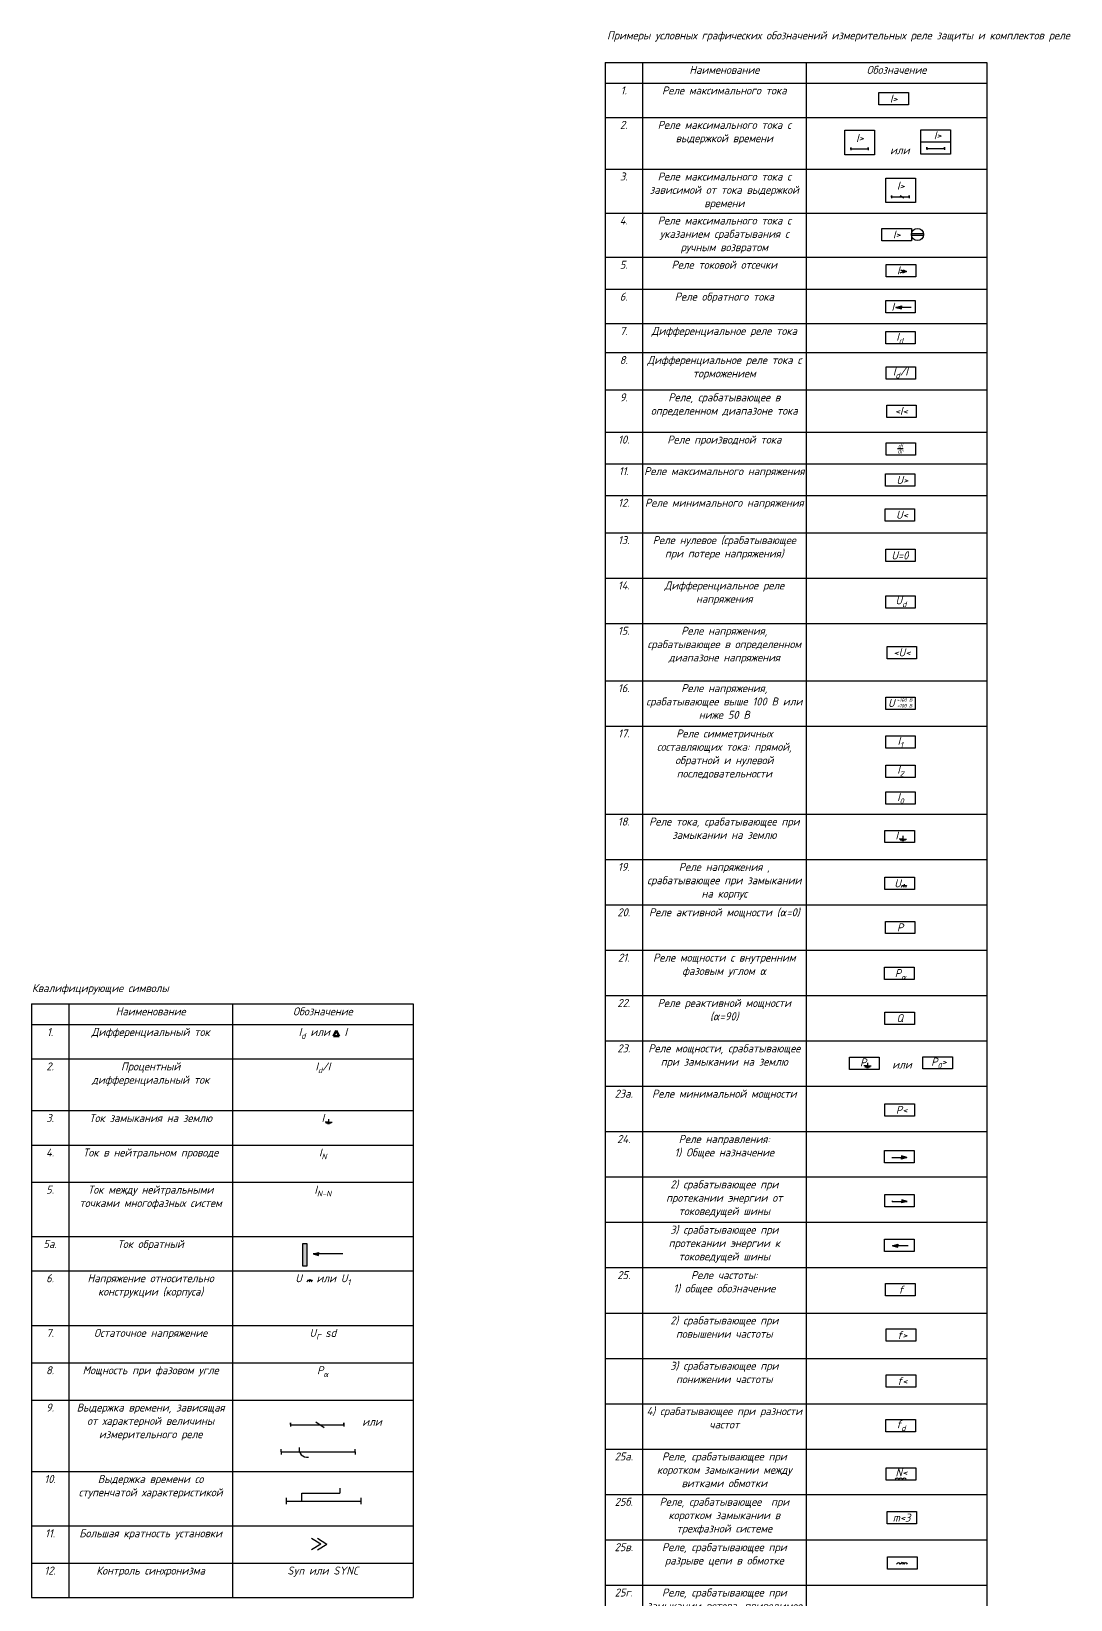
# Model space of a CAD drawing. Header units: millimetres. Extents: x 59715 to 60169, y 87352 to 88531.
# Drawn here: x 59715 to 60169, y 87845 to 88531 of the extents above; entities that cross this region are included whole.
import ezdxf

# ---------------------------------------------------------------- set-up
doc = ezdxf.new("R2010")
doc.units = ezdxf.units.MM
doc.layers.add('220 кВ', color=2, linetype='Continuous', lineweight=30)
doc.layers.add('Основные линии', color=1, linetype='Continuous', lineweight=50)
doc.styles.add('стиль 1.5 ГОСТ', font='', dxfattribs={"oblique": 15, "height": 1.5})
doc.styles.add('стиль 3.5 ГОСТ', font='', dxfattribs={"oblique": 15, "height": 3.5})
doc.styles.get('стиль 1.5 ГОСТ').set_extended_font_data('GOST type B')
doc.styles.get('стиль 3.5 ГОСТ').set_extended_font_data('GOST type B')

# ---------------------------------------------------------------- blocks, each defined once
blk = doc.blocks.new('*T15')
at = {"layer": 'Основные линии', "color": 0, "linetype": 'ByBlock', "lineweight": -2, "ltscale": 100}
for p, q in [((0, 0), (167, 0)), ((0, 0), (0, -259.56)), ((16.34, 0), (16.34, -259.56)), ((88, 0), (88, -259.56)), ((167, 0), (167, -259.56)), ((0, -9), (167, -9)), ((0, -24.07), (167, -24.07)), ((0, -46.64), (167, -46.64)), ((0, -61.72), (167, -61.72)), ((0, -77.96), (167, -77.96)), ((0, -101.71), (167, -101.71)), ((0, -116.71), (167, -116.71)), ((0, -140.6), (167, -140.6)), ((0, -156.93), (167, -156.93)), ((0, -173.25), (167, -173.25)), ((0, -204.49), (167, -204.49)), ((0, -228.24), (167, -228.24)), ((0, -244.56), (167, -244.56)), ((0, -259.56), (167, -259.56))]:
    blk.add_line(p, q, dxfattribs=at)
at = {"layer": 'Основные линии', "color": 0, "ltscale": 100, "char_height": 3.5, "attachment_point": 2, "style": 'стиль 3.5 ГОСТ'}
for s, insert, width in [('Наименование ', (52.17, -1.5), 68.6619), ('{\\C256;Обозначение}', (127.5, -1.5), 75.9971), ('{\\C256;1.}', (8.17, -10.5), 13.3372), ('{\\C256;Дифференциальный ток}', (52.17, -10.5), 68.6619), ('\\A1;{\\C256;I{\\H0.70x;\\S^ d;} или   }I', (127.5, -10.5), 75.9971), ('2.', (8.17, -25.57), 13.3372), ('{\\C256;Процентный дифференциальный ток}', (52.17, -25.57), 68.6619), ('\\A1;{\\C256;I{\\H0.70x;\\S^ d;}/}I', (127.5, -25.57), 75.9971), ('3.', (8.17, -48.14), 13.3372), ('{\\C256;Ток замыкания на землю}', (52.17, -48.14), 68.6619), ('I', (127.5, -48.14), 75.9971), ('{\\C256;4.}', (8.17, -63.22), 13.3372), ('{\\C256;Ток в нейтральном проводе}', (52.17, -63.22), 68.6619), ('\\A1;I{\\H0.70x;\\S^ N;}', (127.5, -63.22), 75.9971), ('{\\C256;5.}', (8.17, -79.46), 13.3372), ('{\\C256;Ток между нейтральными точками многофазных систем}', (52.17, -79.46), 68.6619), ('\\A1;I{\\H0.70x;\\S^ N-N;}', (127.5, -79.46), 75.9971), ('{\\C256;5а.}', (8.17, -103.21), 13.3372), ('{\\C256;Ток обратный }', (52.17, -103.21), 68.6619), ('{\\C256;6.}', (8.17, -118.21), 13.3372), ('{\\C256;Напряжение относительно конструкции (корпуса)}', (52.17, -118.21), 68.6619), ('\\A1;U   или U{\\H0.70x;\\S^ 1;}', (127.5, -118.21), 75.9971), ('{\\C256;7.}', (8.17, -142.1), 13.3372), ('{\\C256;Остаточное напряжение}', (52.17, -142.1), 68.6619), ('\\A1;U{\\H0.70x;\\S^ Г;} sd', (127.5, -142.1), 75.9971), ('{\\C256;8.}', (8.17, -158.43), 13.3372), ('{\\C256;Мощность при фазовом угл}е', (52.17, -158.43), 68.6619), ('\\A1;P{\\H0.70x;\\S^ α;}', (127.5, -158.43), 75.9971), ('{\\C256;9.}', (8.17, -174.75), 13.3372), ('{\\C256;Выдержка времени, зависящая от характерной величины измерительного реле}', (52.17, -174.75), 68.6619), ('{\\C256;10.}', (8.17, -205.99), 13.3372), ('{\\C256;Выдержка времени со ступенчатой характеристикой}', (52.17, -205.99), 68.6619), ('{\\C256;11.}', (8.17, -229.74), 13.3372), ('{\\C256;Большая кратность установки}', (52.17, -229.74), 68.6619), ('{\\C256;12.}', (8.17, -246.06), 13.3372), ('{\\C256;Контроль синхронизма}', (52.17, -246.06), 68.6619), ('Syn или SYNC', (127.5, -246.06), 75.9971)]:
    blk.add_mtext(s, dxfattribs=dict(at, insert=insert, width=width))
blk = doc.blocks.new('треугольник')
at = {"layer": 'Основные линии', "ltscale": 100}
for p, q in [((1.2, 2.39), (0, 0)), ((0, 0), (2.52, 0)), ((2.52, 0), (1.2, 2.39))]:
    blk.add_line(p, q, dxfattribs=at)
blk = doc.blocks.new('т')
at = {"ltscale": 100, "transparency": 33554687}
for p, q in [((0, 0), (2.39, 0.68)), ((0, 0), (2.39, -0.68)), ((2.39, 0.68), (2.39, 0)), ((2.39, -0.68), (2.39, 0))]:
    blk.add_line(p, q, dxfattribs=at)
blk = doc.blocks.new('1')
at = {"ltscale": 100, "transparency": 33554687}
for p in [(-4.08, 2.53), (-4.08, -2.53)]:
    blk.add_line(p, (0, 0), dxfattribs=at)
blk = doc.blocks.new('Большая кратность установки')
at = {"ltscale": 100, "transparency": 33554687}
for p in [(-2.53, 0.07), (0, 0)]:
    blk.add_blockref('1', p, dxfattribs=at)
blk = doc.blocks.new('Выдержка времени зависящая от характерной величины измерительного реле')
at = {"ltscale": 100, "transparency": 33554687}
for p, q in [((23.21, 6.94), (23.21, 4.76)), ((0, 1.36), (0, 2.72)), ((0, 1.36), (0, 2.72)), ((0, 1.36), (0, 2.72)), ((0, 1.36), (32.58, 1.36)), ((0, 0), (0, 1.36)), ((6.61, 1.36), (6.61, 4.84)), ((6.61, 4.84), (23.21, 4.84)), ((32.58, 1.37), (32.58, 2.73)), ((32.58, 1.37), (32.58, 2.73)), ((32.58, 0.01), (32.58, 1.36))]:
    blk.add_line(p, q, dxfattribs=at)
blk = doc.blocks.new('*T29')
at = {"layer": 'Основные линии', "color": 0, "linetype": 'ByBlock', "lineweight": -2, "ltscale": 100}
for p, q in [((0, 0), (167, 0)), ((0, 0), (0, -1165.19)), ((16.34, 0), (16.34, -1165.19)), ((88, 0), (88, -1165.19)), ((167, 0), (167, -1165.19)), ((0, -9), (167, -9)), ((0, -24.07), (167, -24.07)), ((0, -46.64), (167, -46.64)), ((0, -65.89), (167, -65.89)), ((0, -85.22), (167, -85.22)), ((0, -99.17), (167, -99.17)), ((0, -114.17), (167, -114.17)), ((0, -126.89), (167, -126.89)), ((0, -143.21), (167, -143.21)), ((0, -161.69), (167, -161.69)), ((0, -175.49), (167, -175.49)), ((0, -189.32), (167, -189.32)), ((0, -205.64), (167, -205.64)), ((0, -225.47), (167, -225.47)), ((0, -245.3), (167, -245.3)), ((0, -270.38), (167, -270.38)), ((0, -290.21), (167, -290.21)), ((0, -328.73), (167, -328.73)), ((0, -348.57), (167, -348.57)), ((0, -368.4), (167, -368.4)), ((0, -388.23), (167, -388.23)), ((0, -408.06), (167, -408.06)), ((0, -427.9), (167, -427.9)), ((0, -447.73), (167, -447.73)), ((0, -467.56), (167, -467.56)), ((0, -487.39), (167, -487.39)), ((0, -507.22), (167, -507.22)), ((0, -527.06), (167, -527.06)), ((0, -546.89), (167, -546.89)), ((0, -566.72), (167, -566.72)), ((0, -586.55), (167, -586.55)), ((0, -606.39), (167, -606.39)), ((0, -626.22), (167, -626.22)), ((0, -646.05), (167, -646.05)), ((0, -665.88), (167, -665.88)), ((0, -685.71), (167, -685.71)), ((0, -705.55), (167, -705.55)), ((0, -725.38), (167, -725.38)), ((0, -745.21), (167, -745.21)), ((0, -765.04), (167, -765.04)), ((0, -784.88), (167, -784.88)), ((0, -815.28), (167, -815.28)), ((0, -835.11), (167, -835.11)), ((0, -866.7), (167, -866.7)), ((0, -910.32), (167, -910.32)), ((0, -953.69), (167, -953.69)), ((0, -1008.33), (167, -1008.33)), ((0, -1063.93), (167, -1063.93)), ((0, -1125.53), (167, -1125.53)), ((0, -1145.36), (167, -1145.36)), ((0, -1165.19), (167, -1165.19))]:
    blk.add_line(p, q, dxfattribs=at)
at = {"layer": 'Основные линии', "color": 0, "ltscale": 100, "char_height": 3.5, "attachment_point": 2, "style": 'стиль 3.5 ГОСТ'}
for s, insert, width in [('Наименование ', (52.17, -1.5), 68.6619), ('{\\C256;Обозначение}', (127.5, -1.5), 75.9971), ('{\\C256;1.}', (8.17, -10.5), 13.3372), ('{\\C256;Реле максимального тока}', (52.17, -10.5), 68.6619), ('2.', (8.17, -25.57), 13.3372), ('{\\C256;Реле максимального тока с выдержкой времени}', (52.17, -25.57), 68.6619), ('3.', (8.17, -48.14), 13.3372), ('{\\C256;Реле максимального тока с зависимой от тока выдержкой времени}', (52.17, -48.14), 68.6619), ('{\\C256;4.}', (8.17, -67.39), 13.3372), ('{\\C256;Реле максимального тока с указанием срабатывания с ручным возвратом}', (52.17, -67.39), 68.6619), ('{\\C256;5.}', (8.17, -86.72), 13.3372), ('Реле токовой отсечки', (52.17, -86.72), 68.6619), ('{\\C256;6.}', (8.17, -100.67), 13.3372), ('Реле обратного тока', (52.17, -100.67), 68.6619), ('{\\C256;7.}', (8.17, -115.67), 13.3372), ('Дифференциальное реле тока', (52.17, -115.67), 68.6619), ('{\\C256;8.}', (8.17, -128.39), 13.3372), ('{\\C256;Дифференциальное реле тока с торможением}', (52.17, -128.39), 68.6619), ('{\\C256;9.}', (8.17, -144.71), 13.3372), ('{\\C256;Реле, срабатывающее в определенном диапазоне тока}', (52.17, -144.71), 68.6619), ('{\\C256;10.}', (8.17, -163.19), 13.3372), ('Реле производной тока', (52.17, -163.19), 68.6619), ('{\\C256;11.}', (8.17, -176.99), 13.3372), ('{\\C256;Реле максимального напряжения}', (52.17, -176.99), 68.6619), ('{\\C256;12.}', (8.17, -190.82), 13.3372), ('{\\C256;Реле минимального напряжения}', (52.17, -190.82), 68.6619), ('{\\C256;13.}', (8.17, -207.14), 13.3372), ('Реле нулевое (срабатывающее при потере напряжения)', (52.17, -207.14), 68.6619), ('{\\C256;14.}', (8.17, -226.97), 13.3372), ('Дифференциальное реле напряжения ', (52.17, -226.97), 68.6619), ('15.', (8.17, -246.8), 13.3372), ('Реле напряжения, срабатывающее в определенном диапазоне напряжения', (52.17, -246.8), 68.6619), ('16.', (8.17, -271.88), 13.3372), ('Реле напряжения, срабатывающее выше 100 В или ниже 50 В', (52.17, -271.88), 68.6619), ('17.', (8.17, -291.71), 13.3372), ('Реле симметричных составляющих тока: прямой, обратной и нулевой последовательности', (52.17, -291.71), 68.6619), ('18.', (8.17, -330.23), 13.3372), ('Реле тока, срабатывающее при замыкании на землю', (52.17, -330.23), 68.6619), ('19.', (8.17, -350.07), 13.3372), ('Реле напряжения , срабатывающее при замыкании на корпус', (52.17, -350.07), 68.6619), ('20.', (8.17, -369.9), 13.3372), ('Реле активной мощности (α=0)', (52.17, -369.9), 68.6619), ('21.', (8.17, -389.73), 13.3372), ('Реле мощности с внутренним фазовым углом α', (52.17, -389.73), 68.6619), ('22.', (8.17, -409.56), 13.3372), ('Реле реактивной мощности (α=90)', (52.17, -409.56), 68.6619), ('23.', (8.17, -429.4), 13.3372), ('Реле мощности, срабатывающее при замыкании на землю', (52.17, -429.4), 68.6619), ('23а.', (8.17, -449.23), 13.3372), ('Реле минимальной мощности', (52.17, -449.23), 68.6619), ('24.', (8.17, -469.06), 13.3372), ('Реле направления:\\P1) Общее назначение ', (52.17, -469.06), 68.6619), ('2) срабатывающее при протекании энергии от токоведущей шины', (52.17, -488.89), 68.6619), ('3) срабатывающее при протекании энергии к токоведущей шины', (52.17, -508.72), 68.6619), ('25.', (8.17, -528.56), 13.3372), ('Реле частоты:\\P1) общее обозначение', (52.17, -528.56), 68.6619), ('2) срабатывающее при повышении частоты', (52.17, -548.39), 68.6619), ('3) срабатывающее при понижении частоты', (52.17, -568.22), 68.6619), ('4) срабатывающее при разности частот', (52.17, -588.05), 68.6619), ('25а.', (8.17, -607.89), 13.3372), ('Реле, срабатывающее при коротком замыкании между витками обмотки', (52.17, -607.89), 68.6619), ('25б.', (8.17, -627.72), 13.3372), ('Реле, срабатывающее  при коротком замыкании в трехфазной системе', (52.17, -627.72), 68.6619), ('25в.', (8.17, -647.55), 13.3372), ('Реле, срабатывающее при разрыве цепи в обмотке', (52.17, -647.55), 68.6619), ('25г.', (8.17, -667.38), 13.3372), ('Реле, срабатывающее при замыкании ротора, приводимое в действие током', (52.17, -667.38), 68.6619), ('26.', (8.17, -687.21), 13.3372), ('Реле сопротивления', (52.17, -687.21), 68.6619), ('26а.', (8.17, -707.05), 13.3372), ('Реле минимального полного сопротивления', (52.17, -707.05), 68.6619), ('27.', (8.17, -726.88), 13.3372), ('Реле реактивного сопротивления', (52.17, -726.88), 68.6619), ('28.', (8.17, -746.71), 13.3372), ('Реле активного сопротивления', (52.17, -746.71), 68.6619), ('29.', (8.17, -766.54), 13.3372), ('Реле сдвига фаз', (52.17, -766.54), 68.6619), ('30.', (8.17, -786.38), 13.3372), ('Реле максимального тока с двумя измерительными элементами (двухфазное) в диапазоне установок от 5 до 10 А', (52.17, -786.38), 68.6619), ('30а.', (8.17, -816.78), 13.3372), ('Реле тока, срабатывающее при токе выше 5 А и ниже  3 А', (52.17, -816.78), 68.6619), ('31.', (8.17, -836.61), 13.3372), ('Комплект реле:\\P\\pxql;1) Реле максимального тока с зависимой от тока выжержкой времени\\P2) реле токовой отсечки', (52.17, -836.61), 68.6619), ('32.', (8.17, -868.2), 13.3372), ('Комплект реле:\\P\\pxql;1) реле максимального тока\\P2) реле минимального напряжения\\P3) реле времени с независимой выдержкой времени', (52.17, -868.2), 68.6619), ('33.', (8.17, -911.82), 13.3372), ('Комплект реле:\\P\\pxql;1) реле минимального напряжения с указанием срабатывания\\P2) реле времени с зависимой от напряжения выдержкой времени', (52.17, -911.82), 68.6619), ('34.', (8.17, -955.19), 13.3372), ('Реле минимального напряжения с диапазоном установок от 50 до 80 В и коэффициентом возврата 130 %:\\PПримечание. Допускается коэффициент возврата указывать в относительных единицах, например 1,3.', (52.17, -955.19), 68.6619), ('35.', (8.17, -1009.83), 13.3372), ('Комплект реле:\\P\\pxql;1) реле реактивной мощности\\P2) реле напряжения, срабатывающее при протекании энергии к токоведущей шине, уставка 1 Мвар\\P3) реле времени с диапазоном уставок от 5 до 10 с', (52.17, -1009.83), 68.6619), ('36.', (8.17, -1065.43), 13.3372), ('Устройство дистанционной защиты (комплект реле):\\P\\pxql;1) максимального тока\\P2) срабатывающее при протекании энергии от токоведущей шины\\P3) с выдержкой времени, зависимой от импеданса, со ступенчатой характеристикой', (52.17, -1065.43), 68.6619), ('37.', (8.17, -1127.03), 13.3372), ('Реле Бухгольца (газовое реле)', (52.17, -1127.03), 68.6619), ('38.', (8.17, -1146.86), 13.3372), ('Устройство автоматического повторного включения (АПВ)', (52.17, -1146.86), 68.6619)]:
    blk.add_mtext(s, dxfattribs=dict(at, insert=insert, width=width))
blk = doc.blocks.new('Реле максимального тока с выдержкой времени')
at = {"ltscale": 100, "transparency": 33554687}
for p, q in [((22.17, -8.59), (22.17, -9.76)), ((22.17, -9.3), (22.17, -8.69)), ((22.17, -9.17), (29.87, -9.17)), ((29.87, -9.17), (29.87, -8.57)), ((29.87, -8.57), (29.87, -9.73))]:
    blk.add_line(p, q, dxfattribs=at)
for points in [[(19.55, -0.99), (32.47, -0.99), (32.47, -11.73), (19.55, -11.73)], [(19.55, -6.35), (32.47, -6.35), (32.47, -11.73), (19.55, -11.73)]]:
    blk.add_lwpolyline(points, close=True, dxfattribs=at)
at = {"ltscale": 100, "transparency": 33554687, "insert": (25.21, -1.67), "char_height": 3.5, "width": 10.2248, "attachment_point": 1, "style": 'стиль 3.5 ГОСТ'}
blk.add_mtext('I>', dxfattribs=at)
blk = doc.blocks.new('Реле максимального тока с выдержкой времени1')
at = {"ltscale": 100, "transparency": 33554687}
for p, q in [((2.49, 3.12), (2.49, 1.95)), ((2.49, 2.41), (2.49, 3.02)), ((2.49, 2.54), (10.18, 2.54)), ((10.18, 2.54), (10.18, 3.14)), ((10.18, 3.14), (10.18, 1.98))]:
    blk.add_line(p, q, dxfattribs=at)
blk.add_lwpolyline([(0, 10.74), (12.92, 10.74), (12.92, 0), (0, 0)], close=True, dxfattribs=at)
at = {"ltscale": 100, "transparency": 33554687, "insert": (4.86, 9.11), "char_height": 3.5, "width": 10.2248, "attachment_point": 1, "style": 'стиль 3.5 ГОСТ'}
blk.add_mtext('I>', dxfattribs=at)
blk = doc.blocks.new('Реле максимального тока с зависимой от тока выдержкой времени')
at = {"ltscale": 100, "transparency": 33554687}
blk.add_line((6.27, 3.27), (7.79, 2.21), dxfattribs=at)
blk.add_blockref('Реле максимального тока с выдержкой времени1', (0, 0.15), dxfattribs=at)
blk = doc.blocks.new('Реле максимального тока')
at = {"ltscale": 100, "transparency": 33554687}
for p, q in [((7.66, 2.33), (5.91, 1.63)), ((6.27, 3.03), (7.66, 2.33)), ((8.82, 2.34), (7.06, 1.64)), ((7.43, 3.03), (8.82, 2.34))]:
    blk.add_line(p, q, dxfattribs=at)
blk.add_lwpolyline([(0, 5.38), (12.92, 5.38), (12.92, 0), (0, 0)], close=True, dxfattribs=at)
at = {"ltscale": 100, "transparency": 33554687, "insert": (4.7, 4.61), "char_height": 3.5, "width": 9.0053, "attachment_point": 1, "style": 'стиль 3.5 ГОСТ'}
blk.add_mtext('I>', dxfattribs=at)
blk = doc.blocks.new('3')
at = {"ltscale": 100, "transparency": 33554687}
for p, q in [((0.4, 0.84), (0, 0)), ((0.4, 0.84), (2.31, 0.84)), ((1.34, 0.84), (0.94, 0.01)), ((1.34, 1.35), (1.34, 0.84)), ((2.3, 0.84), (1.9, 0))]:
    blk.add_line(p, q, dxfattribs=at)
blk = doc.blocks.new('5')
at = {"ltscale": 100, "transparency": 33554687}
for centre in [(-3.97, -0.4), (-2.38, -0.39), (-0.79, -0.39)]:
    blk.add_arc(centre, 0.884, 26.20588, 154.09113, dxfattribs=at)

msp = doc.modelspace()

# ---------------------------------------------------------------- hatches: boundary and pattern name
at = {"ltscale": 100, "transparency": 33554687}
h = msp.add_hatch(color=250, dxfattribs=at)
h.dxf.hatch_style = 1
h.paths.add_polyline_path([(60092.87, 88409.82), (60095.26, 88409.82), (60095.26, 88410.5)])
h = msp.add_hatch(color=250, dxfattribs=at)
h.dxf.hatch_style = 1
h.paths.add_polyline_path([(60095.26, 88409.14), (60095.26, 88409.82), (60092.87, 88409.82)])
h = msp.add_hatch(color=250, dxfattribs=at)
h.dxf.hatch_style = 1
h.paths.add_polyline_path([(60097.66, 88038.04), (60095.27, 88038.04), (60095.27, 88038.72)])
h = msp.add_hatch(color=250, dxfattribs=at)
h.dxf.hatch_style = 1
h.paths.add_polyline_path([(60097.66, 88038.04), (60095.27, 88038.04), (60095.27, 88037.36)])
h = msp.add_hatch(color=250, dxfattribs=at)
h.dxf.hatch_style = 1
h.paths.add_polyline_path([(60097.78, 88018.85), (60095.38, 88018.85), (60095.38, 88019.53)])
h = msp.add_hatch(color=250, dxfattribs=at)
h.dxf.hatch_style = 1
h.paths.add_polyline_path([(60097.78, 88018.85), (60095.38, 88018.17), (60095.38, 88018.85)])
h = msp.add_hatch(color=250, dxfattribs=at)
h.dxf.hatch_style = 1
h.paths.add_polyline_path([(59835.21, 87990.47), (59833.45, 87990.47), (59833.45, 88000.47), (59835.21, 88000.47)])
h = msp.add_hatch(color=250, dxfattribs=at)
h.dxf.hatch_style = 1
h.paths.add_polyline_path([(60091.35, 87999.45), (60093.74, 88000.13), (60093.74, 87999.45)])
h = msp.add_hatch(color=250, dxfattribs=at)
h.dxf.hatch_style = 1
h.paths.add_polyline_path([(60091.35, 87999.45), (60093.74, 87999.45), (60093.74, 87998.77)])
h = msp.add_hatch(color=250, dxfattribs=at)
h.dxf.hatch_style = 1
h.paths.add_polyline_path([(59837.89, 87995.87), (59840.28, 87996.55), (59840.28, 87995.87)])
h = msp.add_hatch(color=250, dxfattribs=at)
h.dxf.hatch_style = 1
h.paths.add_polyline_path([(59837.89, 87995.87), (59840.28, 87995.87), (59840.28, 87995.19)])

# ---------------------------------------------------------------- linework, layer by layer
for p, q in [((60099.66, 88441.44), (60104.92, 88441.44)), ((60099.69, 88442.15), (60104.89, 88442.15)), ((60099.47, 88409.82), (60092.87, 88409.82)), ((60092.87, 88409.82), (60095.26, 88409.82)), ((60091.06, 88038.04), (60097.66, 88038.04)), ((60097.66, 88038.04), (60095.27, 88038.04)), ((60091.17, 88019.09), (60091.17, 88018.63)), ((60091.18, 88018.85), (60097.78, 88018.85)), ((60097.78, 88018.85), (60095.38, 88018.85)), ((60097.95, 87999.45), (60091.35, 87999.45)), ((60091.35, 87999.45), (60093.74, 87999.45)), ((60097.95, 87999.69), (60097.95, 87999.24)), ((59850.98, 87995.87), (59837.89, 87995.87)), ((59837.89, 87995.87), (59840.28, 87995.87)), ((59828.01, 87921.23), (59828.01, 87922.07)), ((59828.01, 87922.07), (59828.01, 87920.38)), ((59828.01, 87921.2), (59851.33, 87921.2)), ((59839.17, 87922.43), (59842.74, 87919.97)), ((59851.33, 87921.2), (59851.33, 87922.03)), ((59851.33, 87922.03), (59851.33, 87920.34)), ((59823.95, 87909.28), (59823.95, 87910.46)), ((59856.39, 87909.28), (59856.39, 87910.46)), ((59823.95, 87909.28), (59856.39, 87909.28)), ((59823.95, 87909.28), (59823.95, 87908.1)), ((59856.39, 87909.28), (59856.39, 87908.1)), ((60095.5, 87861.02), (60095.07, 87860.15)), ((60096.16, 87860.99), (60095.73, 87860.12))]:
    msp.add_line(p, q, dxfattribs=at)
at = {"ltscale": 100}
for p, q in [((60095.88, 88177.27), (60094.34, 88177.27)), ((60095.88, 88178.65), (60095.88, 88177.27)), ((60095.88, 88177.27), (60097.42, 88177.29)), ((60094.71, 88176.97), (60097.03, 88176.97)), ((60095.43, 88176.65), (60096.31, 88176.65)), ((60080.42, 88078.06), (60078.87, 88078.06)), ((60079.25, 88077.76), (60081.56, 88077.76)), ((60079.97, 88077.44), (60080.85, 88077.44)), ((60080.42, 88079.43), (60080.42, 88078.06)), ((60080.42, 88078.06), (60081.96, 88078.08)), ((59844.72, 88054.85), (59844.72, 88053.48)), ((59844.72, 88053.48), (59843.17, 88053.48)), ((59843.55, 88053.18), (59845.86, 88053.18)), ((59844.27, 88052.86), (59845.14, 88052.86)), ((59844.72, 88053.48), (59846.26, 88053.5))]:
    msp.add_line(p, q, dxfattribs=at)
at = {"ltscale": 100, "transparency": 33554687}
for points in [[(60085.4, 88503.75), (60098.31, 88503.75), (60098.31, 88498.37), (60085.4, 88498.37)], [(60086.72, 88444.35), (60099.64, 88444.35), (60099.64, 88438.97), (60086.72, 88438.97)], [(60088.38, 88412.86), (60101.29, 88412.86), (60101.29, 88407.48), (60088.38, 88407.48)], [(60088.38, 88399.21), (60101.29, 88399.21), (60101.29, 88393.83), (60088.38, 88393.83)], [(60088.52, 88383.8), (60101.43, 88383.8), (60101.43, 88378.43), (60088.52, 88378.43)], [(60088.87, 88367.02), (60101.78, 88367.02), (60101.78, 88361.65), (60088.87, 88361.65)], [(60088.55, 88350.56), (60101.47, 88350.56), (60101.47, 88345.18), (60088.55, 88345.18)], [(60088.24, 88336.95), (60101.15, 88336.95), (60101.15, 88331.57), (60088.24, 88331.57)], [(60088.08, 88321.75), (60100.99, 88321.75), (60100.99, 88316.37), (60088.08, 88316.37)], [(60088.39, 88304.02), (60101.31, 88304.02), (60101.31, 88298.64), (60088.39, 88298.64)], [(60088.42, 88283.71), (60101.34, 88283.71), (60101.34, 88278.33), (60088.42, 88278.33)], [(60088.99, 88261.45), (60101.9, 88261.45), (60101.9, 88256.07), (60088.99, 88256.07)], [(60088.43, 88239.33), (60101.34, 88239.33), (60101.34, 88233.95), (60088.43, 88233.95)], [(60088.4, 88222.45), (60101.32, 88222.45), (60101.32, 88217.08), (60088.4, 88217.08)], [(60088.4, 88209.63), (60101.32, 88209.63), (60101.32, 88204.25), (60088.4, 88204.25)], [(60088.4, 88197.92), (60101.32, 88197.92), (60101.32, 88192.54), (60088.4, 88192.54)], [(60088.05, 88181.11), (60100.97, 88181.11), (60100.97, 88175.74), (60088.05, 88175.74)], [(60088.02, 88160.58), (60100.94, 88160.58), (60100.94, 88155.21), (60088.02, 88155.21)], [(60088.24, 88141.31), (60101.15, 88141.31), (60101.15, 88135.94), (60088.24, 88135.94)], [(60087.93, 88121.32), (60100.84, 88121.32), (60100.84, 88115.95), (60087.93, 88115.95)], [(60088.02, 88101.65), (60100.94, 88101.65), (60100.94, 88096.27), (60088.02, 88096.27)], [(60072.59, 88081.9), (60085.51, 88081.9), (60085.51, 88076.52), (60072.59, 88076.52)], [(60104.67, 88082.12), (60117.59, 88082.12), (60117.59, 88076.75), (60104.67, 88076.75)], [(60088.01, 88061.51), (60100.92, 88061.51), (60100.92, 88056.13), (60088.01, 88056.13)], [(60087.86, 88041.07), (60100.78, 88041.07), (60100.78, 88035.7), (60087.86, 88035.7)], [(60087.98, 88021.88), (60100.9, 88021.88), (60100.9, 88016.51), (60087.98, 88016.51)], [(60087.87, 88002.35), (60100.79, 88002.35), (60100.79, 87996.97), (60087.87, 87996.97)], [(60088.31, 87982.89), (60101.22, 87982.89), (60101.22, 87977.51), (60088.31, 87977.51)], [(60088.6, 87963.05), (60101.52, 87963.05), (60101.52, 87957.67), (60088.6, 87957.67)], [(60088.6, 87942.95), (60101.52, 87942.95), (60101.52, 87937.57), (60088.6, 87937.57)], [(60088.45, 87923.48), (60101.36, 87923.48), (60101.36, 87918.1), (60088.45, 87918.1)], [(60088.61, 87902.35), (60101.52, 87902.35), (60101.52, 87896.97), (60088.61, 87896.97)], [(60088.98, 87883.2), (60101.9, 87883.2), (60101.9, 87877.82), (60088.98, 87877.82)], [(60089.19, 87863.35), (60102.1, 87863.35), (60102.1, 87857.98), (60089.19, 87857.98)]]:
    msp.add_lwpolyline(points, close=True, dxfattribs=at)
at = {"ltscale": 100}
msp.add_lwpolyline([(59833.45, 88000.47), (59835.21, 88000.47), (59835.21, 87990.47), (59833.45, 87990.47)], close=True, dxfattribs=at)
at = {"ltscale": 100, "transparency": 33554687}
msp.add_circle((60102.29, 88441.71), 2.64, dxfattribs=at)
msp.add_arc((59835.22, 87910.46), 3.46, 166.28804, 280.43878, dxfattribs=at)

# ---------------------------------------------------------------- block references
for name, p in [('*T29', (59965.62, 88516.93)), ('*T15', (59714.68, 88105.19))]:
    msp.add_blockref(name, p)
for name, p in [('Реле максимального тока с выдержкой времени1', (60070.58, 88476.56)), ('Реле максимального тока с выдержкой времени', (60084.25, 88488.5)), ('Реле максимального тока с зависимой от тока выдержкой времени', (60088.46, 88455.49)), ('Реле максимального тока', (60088.65, 88423.14)), ('т', (60092.87, 88409.82)), ('3', (60095.17, 88156.18)), ('т', (60091.35, 87999.45)), ('т', (59837.89, 87995.87)), ('3', (59835.21, 87983.52)), ('5', (60097.36, 87897.33)), ('Выдержка времени зависящая от характерной величины измерительного реле', (59826.34, 87886.43)), ('Большая кратность установки', (59843.89, 87869.01)), ('5', (60097.94, 87860.23))]:
    msp.add_blockref(name, p, dxfattribs=at)
at = {"ltscale": 100, "transparency": 33554687, "xscale": -1}
for p in [(60097.66, 88038.04), (60097.78, 88018.85)]:
    msp.add_blockref('т', p, dxfattribs=at)
at = {"layer": '220 кВ'}
msp.add_blockref('треугольник', (59846.87, 88091.15), dxfattribs=at)

# ---------------------------------------------------------------- texts
at = {"ltscale": 100, "transparency": 33554687, "attachment_point": 1}
for s, insert, char_height, width, style in [('Примеры условных графических обозначений измерительных реле защиты и комплектов реле ', (59966.48, 88530.5), 3.5, 200.3076, 'стиль 3.5 ГОСТ'), ('I>', (60090.23, 88502.85), 3.5, 11.2567, 'стиль 3.5 ГОСТ'), ('или', (60090.28, 88480.29), 3.5, 13.6487, 'стиль 3.5 ГОСТ'), ('I>', (60091.56, 88443.45), 3.5, 11.2567, 'стиль 3.5 ГОСТ'), ('I', (60090.93, 88411.84), 3.5, 11.2567, 'стиль 3.5 ГОСТ'), ('\\A1;I{\\H0.70x;\\S^ d;}', (60093.01, 88398.7), 3.5, 11.2567, 'стиль 3.5 ГОСТ'), ('\\A1;I{\\H0.70x;\\S^ d;}/I', (60091.54, 88383.48), 3.5, 11.2567, 'стиль 3.5 ГОСТ'), ('<I<', (60092.34, 88366.25), 3.5, 11.2567, 'стиль 3.5 ГОСТ'), ('\\A1;{\\H0.70x;\\Sdi/dr;}', (60093.5, 88350.16), 2.5, 11.2567, 'стиль 1.5 ГОСТ'), ('U>', (60093.07, 88336.05), 3.5, 11.2567, 'стиль 3.5 ГОСТ'), ('U<', (60092.91, 88320.85), 3.5, 11.2567, 'стиль 3.5 ГОСТ'), ('U=0', (60090.88, 88303.12), 3.5, 11.2567, 'стиль 3.5 ГОСТ'), ('\\A1;U{\\H0.70x;\\S^ d;}', (60092.65, 88283.44), 3.5, 11.2567, 'стиль 3.5 ГОСТ'), ('<U<', (60091.74, 88260.67), 3.5, 11.2567, 'стиль 3.5 ГОСТ'), ('>100 B', (60093.3, 88238.86), 1.5, 6.6706, 'стиль 1.5 ГОСТ'), ('U', (60089.4, 88238.55), 3.5, 11.2567, 'стиль 3.5 ГОСТ'), ('<100 B', (60093.27, 88236.33), 1.5, 6.6706, 'стиль 1.5 ГОСТ'), ('\\A1;I{\\H0.70x;\\S^ 1;}', (60093.57, 88221.95), 3.5, 11.2567, 'стиль 3.5 ГОСТ'), ('\\A1;I{\\H0.70x;\\S^ 2;}', (60093.44, 88209.38), 3.5, 11.2567, 'стиль 3.5 ГОСТ'), ('\\A1;I{\\H0.70x;\\S^ 0;}', (60093.42, 88197.41), 3.5, 11.2567, 'стиль 3.5 ГОСТ'), ('I', (60092.64, 88180.61), 3.5, 11.2567, 'стиль 3.5 ГОСТ'), ('U', (60092.14, 88159.69), 3.5, 11.2567, 'стиль 3.5 ГОСТ'), ('P', (60093.31, 88140.42), 3.5, 11.2567, 'стиль 3.5 ГОСТ'), ('\\A1;P{\\H0.70x;\\S^ α;}', (60092.38, 88120.43), 3.5, 11.2567, 'стиль 3.5 ГОСТ'), ('Квалифицирующие символы', (59714.94, 88113.87), 3.5, 200.3076, 'стиль 3.5 ГОСТ'), ('Q', (60093.1, 88100.75), 3.5, 11.2567, 'стиль 3.5 ГОСТ'), ('P', (60077.17, 88081.39), 3.5, 11.2567, 'стиль 3.5 ГОСТ'), ('\\A1;P{\\H0.70x;\\S^ 0;}>', (60108.28, 88081.68), 3.5, 11.2567, 'стиль 3.5 ГОСТ'), ('или', (60091.24, 88080.43), 3.5, 18.2217, 'стиль 3.5 ГОСТ'), ('P<', (60092.84, 88060.61), 3.5, 11.2567, 'стиль 3.5 ГОСТ'), ('f', (60093.98, 87981.99), 3.5, 11.2567, 'стиль 3.5 ГОСТ'), ('f>', (60093.42, 87962.15), 3.5, 11.2567, 'стиль 3.5 ГОСТ'), ('f<', (60093.42, 87942.05), 3.5, 11.2567, 'стиль 3.5 ГОСТ'), ('или', (59859.42, 87924.25), 3.5, 18.2217, 'стиль 3.5 ГОСТ'), ('\\A1;f{\\H0.70x;\\S^ d;}', (60093.02, 87923.14), 3.5, 11.2567, 'стиль 3.5 ГОСТ'), ('N<', (60092.66, 87902.13), 3.5, 11.2567, 'стиль 3.5 ГОСТ'), ('m<3', (60091.45, 87882.3), 3.5, 11.2567, 'стиль 3.5 ГОСТ')]:
    msp.add_mtext(s, dxfattribs=dict(at, insert=insert, char_height=char_height, width=width, style=style))

doc.saveas('drawing.dxf')
